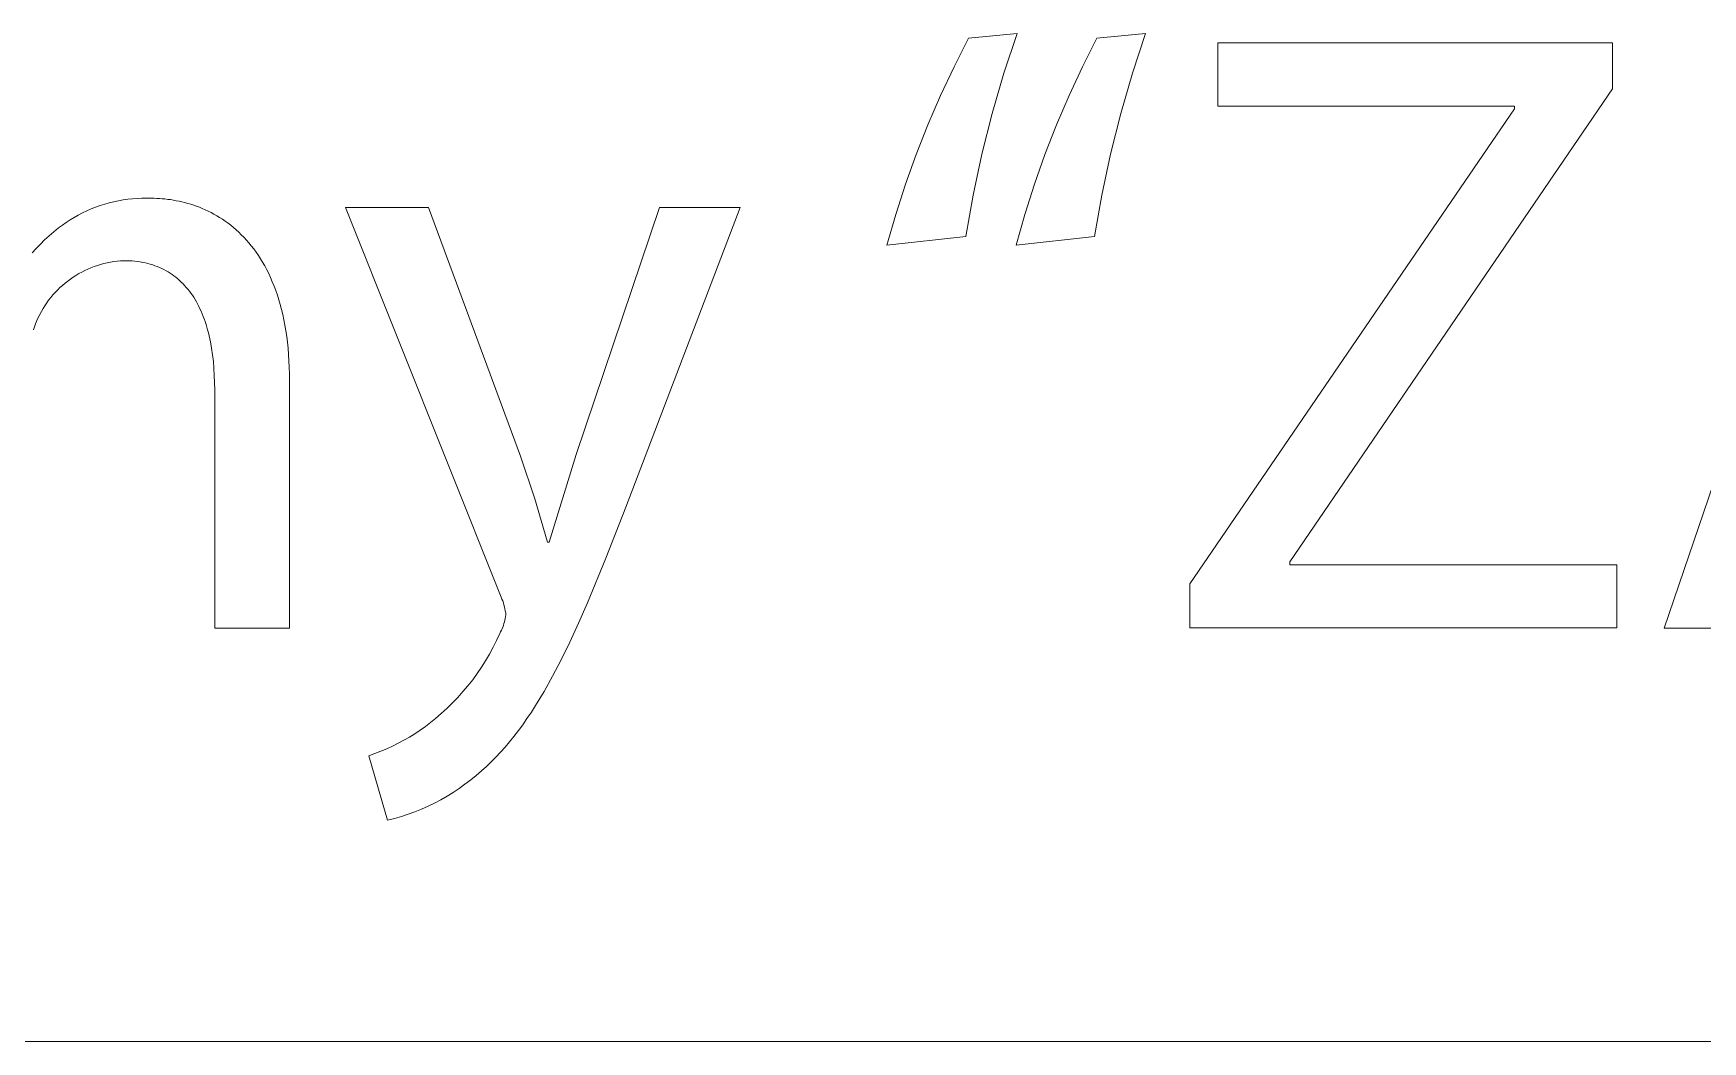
# Model space of a CAD drawing. Header units: millimetres. Extents: x -2163 to 4354, y -841 to 3711.
# Drawn here: x 2715.5 to 2841, y -841.3 to -765.6 of the extents above; entities that cross this region are included whole.
import ezdxf

# ---------------------------------------------------------------- set-up
doc = ezdxf.new("R2010")
doc.units = ezdxf.units.MM
doc.header["$MEASUREMENT"] = 0
doc.layers.add('Domyślny', color=7, linetype='Continuous', true_color=0x000000)

msp = doc.modelspace()

# ---------------------------------------------------------------- linework, layer by layer
at = {"layer": 'Domyślny', "color": 18, "lineweight": 15, "true_color": 0x000000}
for p, q in [((2784.7, -768.06), (2785.78, -765.92)), ((2785.78, -765.92), (2789.43, -765.56)), ((2789.43, -765.56), (2788.44, -768.55)), ((2794.34, -768.06), (2795.42, -765.92)), ((2795.42, -765.92), (2799.08, -765.56)), ((2799.08, -765.56), (2798.11, -768.55)), ((2804.52, -771.02), (2804.52, -766.27)), ((2804.52, -766.27), (2834.19, -766.27)), ((2834.19, -766.27), (2834.19, -769.72)), ((2838.07, -810.22), (2853.04, -766.26)), ((2783.68, -770.22), (2784.7, -768.06)), ((2788.44, -768.55), (2787.57, -771.58)), ((2793.34, -770.22), (2794.34, -768.06)), ((2798.11, -768.55), (2797.23, -771.58)), ((2782.73, -772.42), (2783.68, -770.22)), ((2792.4, -772.42), (2793.34, -770.22)), ((2834.19, -769.72), (2809.93, -805.26)), ((2802.42, -806.91), (2826.81, -771.22)), ((2826.81, -771.02), (2804.52, -771.02)), ((2826.81, -771.22), (2826.81, -771.02)), ((2781.85, -774.64), (2782.73, -772.42)), ((2787.57, -771.58), (2786.79, -774.63)), ((2791.53, -774.64), (2792.4, -772.42)), ((2797.23, -771.58), (2796.46, -774.63)), ((2781.05, -776.89), (2781.85, -774.64)), ((2786.79, -774.63), (2786.13, -777.71)), ((2790.74, -776.89), (2791.53, -774.64)), ((2796.46, -774.63), (2795.8, -777.71)), ((2780.31, -779.16), (2781.05, -776.89)), ((2786.13, -777.71), (2785.57, -780.81)), ((2790.01, -779.17), (2790.74, -776.89)), ((2795.8, -777.71), (2795.24, -780.81)), ((2718.88, -779.2), (2719.2, -779.04)), ((2719.2, -779.04), (2719.52, -778.89)), ((2719.52, -778.89), (2719.85, -778.74)), ((2719.85, -778.74), (2720.18, -778.61)), ((2720.18, -778.61), (2720.52, -778.49)), ((2720.52, -778.49), (2720.86, -778.38)), ((2720.86, -778.38), (2721.2, -778.29)), ((2721.2, -778.29), (2721.55, -778.2)), ((2721.55, -778.2), (2721.89, -778.13)), ((2721.89, -778.13), (2722.25, -778.06)), ((2722.25, -778.06), (2722.6, -778.01)), ((2722.6, -778.01), (2722.95, -777.98)), ((2722.95, -777.98), (2723.31, -777.95)), ((2723.31, -777.95), (2723.66, -777.93)), ((2723.66, -777.93), (2724.02, -777.93)), ((2724.02, -777.93), (2724.38, -777.94)), ((2724.38, -777.94), (2724.58, -777.94)), ((2724.58, -777.94), (2724.78, -777.95)), ((2724.78, -777.95), (2724.98, -777.96)), ((2724.98, -777.96), (2725.18, -777.97)), ((2725.18, -777.97), (2725.39, -777.99)), ((2725.39, -777.99), (2725.6, -778.02)), ((2725.6, -778.02), (2725.81, -778.04)), ((2725.81, -778.04), (2726.03, -778.08)), ((2726.03, -778.08), (2726.24, -778.12)), ((2726.24, -778.12), (2726.46, -778.16)), ((2726.46, -778.16), (2726.67, -778.21)), ((2726.67, -778.21), (2726.89, -778.26)), ((2726.89, -778.26), (2727.11, -778.32)), ((2727.11, -778.32), (2727.33, -778.39)), ((2727.33, -778.39), (2727.55, -778.46)), ((2727.55, -778.46), (2727.77, -778.54)), ((2727.77, -778.54), (2727.98, -778.62)), ((2727.98, -778.62), (2728.2, -778.71)), ((2728.2, -778.71), (2728.42, -778.81)), ((2728.42, -778.81), (2728.64, -778.91)), ((2728.64, -778.91), (2728.86, -779.02)), ((2728.86, -779.02), (2729.07, -779.13)), ((2750.6, -807.77), (2738.95, -778.64)), ((2738.95, -778.64), (2745.2, -778.64)), ((2745.2, -778.64), (2752.12, -797.31)), ((2756.29, -797.18), (2762.56, -778.64)), ((2768.61, -778.64), (2760.02, -801.15)), ((2762.56, -778.64), (2768.61, -778.64)), ((2717.03, -780.46), (2717.39, -780.17)), ((2717.39, -780.17), (2717.68, -779.96)), ((2717.68, -779.96), (2717.97, -779.76)), ((2717.97, -779.76), (2718.27, -779.56)), ((2718.27, -779.56), (2718.57, -779.38)), ((2718.57, -779.38), (2718.88, -779.2)), ((2729.07, -779.13), (2729.29, -779.25)), ((2729.29, -779.25), (2729.5, -779.38)), ((2729.5, -779.38), (2729.71, -779.52)), ((2729.71, -779.52), (2729.92, -779.66)), ((2729.92, -779.66), (2730.13, -779.81)), ((2730.13, -779.81), (2730.34, -779.97)), ((2730.34, -779.97), (2730.54, -780.13)), ((2730.54, -780.13), (2730.74, -780.31)), ((2730.74, -780.31), (2730.94, -780.49)), ((2779.64, -781.46), (2780.31, -779.16)), ((2789.36, -781.46), (2790.01, -779.17)), ((2715.71, -781.7), (2716.03, -781.38)), ((2716.03, -781.38), (2716.35, -781.06)), ((2716.35, -781.06), (2716.69, -780.75)), ((2716.69, -780.75), (2717.03, -780.46)), ((2730.94, -780.49), (2731.13, -780.68)), ((2731.13, -780.68), (2731.33, -780.87)), ((2731.33, -780.87), (2731.52, -781.08)), ((2731.52, -781.08), (2731.7, -781.29)), ((2731.7, -781.29), (2731.88, -781.51)), ((2731.88, -781.51), (2732.06, -781.74)), ((2785.57, -780.81), (2779.64, -781.46)), ((2795.24, -780.81), (2789.36, -781.46)), ((2715.41, -782.04), (2715.71, -781.7)), ((2721.04, -782.79), (2720.79, -782.84)), ((2721.29, -782.74), (2721.04, -782.79)), ((2721.54, -782.7), (2721.29, -782.74)), ((2721.79, -782.67), (2721.54, -782.7)), ((2722.04, -782.64), (2721.79, -782.67)), ((2722.29, -782.63), (2722.04, -782.64)), ((2722.51, -782.63), (2722.29, -782.63)), ((2722.72, -782.64), (2722.51, -782.63)), ((2722.93, -782.65), (2722.72, -782.64)), ((2723.13, -782.67), (2722.93, -782.65)), ((2723.33, -782.69), (2723.13, -782.67)), ((2723.53, -782.72), (2723.33, -782.69)), ((2723.73, -782.76), (2723.53, -782.72)), ((2723.92, -782.8), (2723.73, -782.76)), ((2724.1, -782.84), (2723.92, -782.8)), ((2732.06, -781.74), (2732.24, -781.98)), ((2732.24, -781.98), (2732.41, -782.23)), ((2732.41, -782.23), (2732.57, -782.48)), ((2732.57, -782.48), (2732.73, -782.75)), ((2732.73, -782.75), (2732.89, -783.02)), ((2718.28, -784.01), (2718.08, -784.16)), ((2718.49, -783.86), (2718.28, -784.01)), ((2718.7, -783.73), (2718.49, -783.86)), ((2718.92, -783.6), (2718.7, -783.73)), ((2719.14, -783.48), (2718.92, -783.6)), ((2719.37, -783.36), (2719.14, -783.48)), ((2719.6, -783.26), (2719.37, -783.36)), ((2719.83, -783.16), (2719.6, -783.26)), ((2720.07, -783.07), (2719.83, -783.16)), ((2720.31, -782.98), (2720.07, -783.07)), ((2720.55, -782.91), (2720.31, -782.98)), ((2720.79, -782.84), (2720.55, -782.91)), ((2724.29, -782.89), (2724.1, -782.84)), ((2724.47, -782.95), (2724.29, -782.89)), ((2724.64, -783.01), (2724.47, -782.95)), ((2724.81, -783.07), (2724.64, -783.01)), ((2724.98, -783.14), (2724.81, -783.07)), ((2725.15, -783.21), (2724.98, -783.14)), ((2725.31, -783.29), (2725.15, -783.21)), ((2725.47, -783.38), (2725.31, -783.29)), ((2725.63, -783.47), (2725.47, -783.38)), ((2725.78, -783.56), (2725.63, -783.47)), ((2725.93, -783.66), (2725.78, -783.56)), ((2726.07, -783.77), (2725.93, -783.66)), ((2726.22, -783.87), (2726.07, -783.77)), ((2726.35, -783.99), (2726.22, -783.87)), ((2726.49, -784.11), (2726.35, -783.99)), ((2732.89, -783.02), (2733.04, -783.31)), ((2733.04, -783.31), (2733.19, -783.6)), ((2733.19, -783.6), (2733.33, -783.9)), ((2733.33, -783.9), (2733.46, -784.22)), ((2716.97, -785.2), (2716.81, -785.39)), ((2717.14, -785.01), (2716.97, -785.2)), ((2717.32, -784.83), (2717.14, -785.01)), ((2717.5, -784.65), (2717.32, -784.83)), ((2717.68, -784.48), (2717.5, -784.65)), ((2717.88, -784.31), (2717.68, -784.48)), ((2718.08, -784.16), (2717.88, -784.31)), ((2726.62, -784.23), (2726.49, -784.11)), ((2726.75, -784.36), (2726.62, -784.23)), ((2726.87, -784.49), (2726.75, -784.36)), ((2726.99, -784.63), (2726.87, -784.49)), ((2727.11, -784.77), (2726.99, -784.63)), ((2727.23, -784.91), (2727.11, -784.77)), ((2727.34, -785.06), (2727.23, -784.91)), ((2727.45, -785.22), (2727.34, -785.06)), ((2727.55, -785.38), (2727.45, -785.22)), ((2733.46, -784.22), (2733.59, -784.54)), ((2733.59, -784.54), (2733.72, -784.87)), ((2733.72, -784.87), (2733.84, -785.21)), ((2733.84, -785.21), (2733.95, -785.56)), ((2716.1, -786.44), (2715.98, -786.66)), ((2716.23, -786.22), (2716.1, -786.44)), ((2716.36, -786.01), (2716.23, -786.22)), ((2716.51, -785.8), (2716.36, -786.01)), ((2716.65, -785.59), (2716.51, -785.8)), ((2716.81, -785.39), (2716.65, -785.59)), ((2727.65, -785.54), (2727.55, -785.38)), ((2727.75, -785.71), (2727.65, -785.54)), ((2727.84, -785.88), (2727.75, -785.71)), ((2727.93, -786.06), (2727.84, -785.88)), ((2728.02, -786.24), (2727.93, -786.06)), ((2728.11, -786.42), (2728.02, -786.24)), ((2728.19, -786.61), (2728.11, -786.42)), ((2733.95, -785.56), (2734.05, -785.93)), ((2734.05, -785.93), (2734.15, -786.3)), ((2734.15, -786.3), (2734.24, -786.68)), ((2715.58, -787.59), (2715.5, -787.83)), ((2715.67, -787.36), (2715.58, -787.59)), ((2715.77, -787.12), (2715.67, -787.36)), ((2715.87, -786.89), (2715.77, -787.12)), ((2715.98, -786.66), (2715.87, -786.89)), ((2728.26, -786.81), (2728.19, -786.61)), ((2728.34, -787), (2728.26, -786.81)), ((2728.41, -787.2), (2728.34, -787)), ((2728.48, -787.41), (2728.41, -787.2)), ((2728.54, -787.62), (2728.48, -787.41)), ((2728.6, -787.83), (2728.54, -787.62)), ((2728.66, -788.05), (2728.6, -787.83)), ((2734.24, -786.68), (2734.33, -787.08)), ((2734.33, -787.08), (2734.41, -787.48)), ((2734.41, -787.48), (2734.48, -787.9)), ((2728.71, -788.28), (2728.66, -788.05)), ((2728.81, -788.73), (2728.71, -788.28)), ((2728.9, -789.2), (2728.81, -788.73)), ((2734.48, -787.9), (2734.54, -788.32)), ((2734.54, -788.32), (2734.59, -788.76)), ((2734.59, -788.76), (2734.64, -789.21)), ((2728.97, -789.69), (2728.9, -789.2)), ((2729.03, -790.19), (2728.97, -789.69)), ((2729.07, -790.71), (2729.03, -790.19)), ((2734.64, -789.21), (2734.68, -789.67)), ((2734.68, -789.67), (2734.71, -790.14)), ((2734.71, -790.14), (2734.73, -790.63)), ((2729.1, -791.24), (2729.07, -790.71)), ((2729.12, -791.79), (2729.1, -791.24)), ((2734.73, -790.63), (2734.75, -791.12)), ((2734.75, -791.12), (2734.75, -791.63)), ((2729.13, -792.35), (2729.12, -791.79)), ((2729.13, -810.23), (2729.13, -792.35)), ((2734.75, -791.63), (2734.75, -810.23)), ((2752.12, -797.31), (2753.18, -800.52)), ((2754.27, -803.77), (2756.29, -797.18)), ((2753.18, -800.52), (2754.14, -803.77)), ((2760.02, -801.15), (2758.53, -804.97)), ((2754.14, -803.77), (2754.27, -803.77)), ((2758.53, -804.97), (2757.14, -808.34)), ((2809.93, -805.26), (2809.93, -805.48)), ((2809.93, -805.48), (2834.51, -805.48)), ((2834.51, -805.48), (2834.51, -810.21)), ((2750.67, -807.91), (2750.6, -807.77)), ((2750.72, -808.05), (2750.67, -807.91)), ((2802.42, -810.21), (2802.42, -806.91)), ((2750.78, -808.19), (2750.72, -808.05)), ((2750.83, -808.34), (2750.78, -808.19)), ((2750.87, -808.49), (2750.83, -808.34)), ((2750.91, -808.64), (2750.87, -808.49)), ((2750.94, -808.79), (2750.91, -808.64)), ((2750.97, -808.94), (2750.94, -808.79)), ((2751, -809.09), (2750.97, -808.94)), ((2751.01, -809.24), (2751, -809.09)), ((2757.14, -808.34), (2756.47, -809.86)), ((2734.75, -810.23), (2729.13, -810.23)), ((2750.62, -810.51), (2750.68, -810.39)), ((2750.68, -810.39), (2750.73, -810.27)), ((2750.73, -810.27), (2750.78, -810.15)), ((2750.78, -810.15), (2750.83, -810.02)), ((2750.83, -810.02), (2750.87, -809.89)), ((2750.87, -809.89), (2750.91, -809.76)), ((2750.91, -809.76), (2750.94, -809.64)), ((2750.94, -809.64), (2750.97, -809.51)), ((2750.97, -809.51), (2750.99, -809.37)), ((2750.99, -809.37), (2751.01, -809.24)), ((2756.47, -809.86), (2755.81, -811.28)), ((2834.51, -810.21), (2802.42, -810.21)), ((2843.97, -810.22), (2838.07, -810.22)), ((2749.78, -812.18), (2750.06, -811.67)), ((2750.06, -811.67), (2750.32, -811.16)), ((2750.32, -811.16), (2750.56, -810.63)), ((2750.56, -810.63), (2750.62, -810.51)), ((2755.81, -811.28), (2755.17, -812.6)), ((2749.18, -813.16), (2749.49, -812.68)), ((2749.49, -812.68), (2749.78, -812.18)), ((2755.17, -812.6), (2754.52, -813.83)), ((2748.16, -814.56), (2748.52, -814.11)), ((2748.52, -814.11), (2748.86, -813.64)), ((2748.86, -813.64), (2749.18, -813.16)), ((2754.52, -813.83), (2753.89, -814.98)), ((2747, -815.85), (2747.4, -815.43)), ((2747.4, -815.43), (2747.79, -815)), ((2747.79, -815), (2748.16, -814.56)), ((2753.89, -814.98), (2753.57, -815.52)), ((2745.72, -817.01), (2746.16, -816.64)), ((2746.16, -816.64), (2746.59, -816.25)), ((2746.59, -816.25), (2747, -815.85)), ((2752.93, -816.54), (2752.6, -817.02)), ((2753.25, -816.04), (2752.93, -816.54)), ((2753.57, -815.52), (2753.25, -816.04)), ((2744.17, -818.16), (2744.57, -817.89)), ((2744.57, -817.89), (2744.97, -817.61)), ((2744.97, -817.61), (2745.35, -817.32)), ((2745.35, -817.32), (2745.72, -817.01)), ((2751.95, -817.93), (2751.62, -818.36)), ((2752.28, -817.49), (2751.95, -817.93)), ((2752.6, -817.02), (2752.28, -817.49)), ((2742.06, -819.29), (2742.49, -819.09)), ((2742.49, -819.09), (2742.92, -818.88)), ((2742.92, -818.88), (2743.35, -818.65)), ((2743.35, -818.65), (2743.77, -818.41)), ((2743.77, -818.41), (2744.17, -818.16)), ((2750.95, -819.17), (2750.61, -819.55)), ((2751.29, -818.78), (2750.95, -819.17)), ((2751.62, -818.36), (2751.29, -818.78)), ((2740.71, -819.81), (2741.16, -819.65)), ((2742.12, -824.65), (2740.71, -819.81)), ((2741.16, -819.65), (2741.61, -819.48)), ((2741.61, -819.48), (2742.06, -819.29)), ((2749.91, -820.27), (2749.55, -820.61)), ((2750.26, -819.92), (2749.91, -820.27)), ((2750.61, -819.55), (2750.26, -819.92)), ((2748.37, -821.63), (2747.94, -821.96)), ((2748.79, -821.29), (2748.37, -821.63)), ((2749.19, -820.94), (2748.79, -821.29)), ((2749.55, -820.61), (2749.19, -820.94)), ((2746.6, -822.85), (2746.13, -823.12)), ((2747.06, -822.57), (2746.6, -822.85)), ((2747.51, -822.27), (2747.06, -822.57)), ((2747.94, -821.96), (2747.51, -822.27)), ((2743.67, -824.2), (2743.16, -824.37)), ((2744.18, -824.02), (2743.67, -824.2)), ((2744.68, -823.82), (2744.18, -824.02)), ((2745.17, -823.6), (2744.68, -823.82)), ((2745.65, -823.37), (2745.17, -823.6)), ((2746.13, -823.12), (2745.65, -823.37)), ((2742.64, -824.52), (2742.12, -824.65)), ((2743.16, -824.37), (2742.64, -824.52)), ((4347.69, -841.29), (-2162.68, -841.29)), ((4347.69, -841.29), (1891.21, -841.29))]:
    msp.add_line(p, q, dxfattribs=at)

doc.saveas('drawing.dxf')
